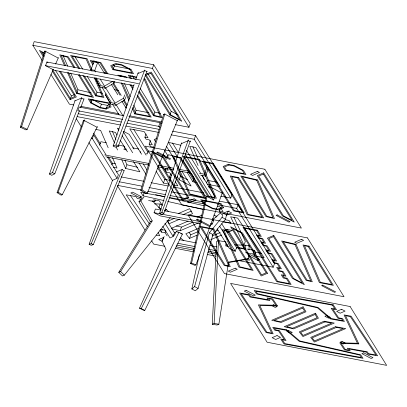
<?xml version="1.0" encoding="UTF-8"?>
<svg xmlns="http://www.w3.org/2000/svg" width="407" height="407" viewBox="0 0 407 407"><rect width="100%" height="100%" fill="white"/><g stroke="black" fill="none" stroke-linecap="round" stroke-linejoin="round"><path stroke-width="0.61" d="M248.769 253.673L248.509 258.577L228.541 262.093L218.869 324.231L217.012 325.035L212.261 324.231L216.646 241.443L218.503 240.639L225.982 241.9M212.261 324.231L214.123 323.433L218.503 240.639M225.951 242.48L225.763 245.96L228.246 246.367M243.793 248.865L243.946 245.965L245.803 245.167L249.191 245.706L248.962 249.995M245.803 245.167L245.589 249.226L236.294 247.695M226.602 214.341L225.539 219.2L212.907 234.529L198.102 288.405L195.335 290.791L191.839 288.955L199.323 254.823M191.839 288.955L194.607 286.569L209.412 232.692L222.044 217.363L222.975 213.115M222.415 192.557L195.94 264.901L194.877 265.359L190.517 263.497L206.232 196.047M190.517 263.497L191.58 263.039L207.153 196.21M209.167 187.546L209.6 185.689M177.416 120.335L147.4 193.03L146.174 193.559L140.746 190.43L163.639 114.255M140.746 190.43L141.972 189.901L164.871 113.726M190.359 140.944L163.884 213.293L161.503 214.616L159.503 213.568L181.532 142.832M53.317 69.317L27.177 129.365L25.951 129.894L20.35 127.233L44.851 50.88M20.35 127.233L21.576 126.704L45.889 50.951M147.003 71.256L118.305 146.179L115.456 147.207L113.146 145.996L134.096 84.432M135.724 79.65L137.963 73.077M79.467 110.638L54.777 173.799L51.76 175.295L49.451 174.084L75.076 100.56M42.242 60.424L32.855 45.309L34.198 41.641L153.744 64.769L190.288 123.596L188.945 127.269L175.244 124.618M133.913 85.679L54.329 70.284L45.548 65.675L46.891 62.001L139.922 80.001M52.417 71.281L70.035 99.644L71.378 95.971L74.827 94.49M79.217 74.45L93.488 97.421L76.602 93.447L77.946 89.774L70.676 73.062M92.013 71.266L91.01 69.648L93.925 61.686L97.711 62.419L104.406 73.204M95.803 71.998L94.795 70.38L97.711 62.419M97.482 126.511L62.235 194.75L61.172 195.207L57.072 192.628L83.547 120.284M57.072 192.628L58.135 192.17L84.61 119.826M90.807 102.996L88.273 98.87L108.801 102.879L111.096 106.924L106.115 109.056L100.066 107.875L90.807 102.996L92.15 99.323M95.874 78.917L103.938 97.456L95.681 95.859L97.024 92.186L87.322 76.567M112.998 69.699L110.704 65.654L115.685 63.517L121.734 64.703L130.993 69.582L133.521 73.708L112.998 69.699L114.342 66.031L113.482 64.51M100.066 107.875L101.409 104.207L107.458 105.388L109.671 104.441M88.93 142.618L112.383 180.377L117.053 178.373L92.348 138.594L93.691 134.926L106.044 154.813M106.115 109.056L107.458 105.388M99.598 145.202L100.88 141.707L106.298 142.755M138.492 72.451L138.11 73.499L144.958 70.553L147.024 71.642M111.788 164.779L112.363 163.207L108.359 156.761M137.49 95.029L151.211 117.114L134.742 113.929L136.086 110.261L133.822 105.047M188.945 127.269L152.401 68.437L153.744 64.769M124.252 170.431L93.244 244.678L91.127 245.289L89.128 244.241L112.566 180.194M124.852 146.891L123.921 149.435L126.262 149.888M125.636 149.771L126.007 148.753M117.053 178.373L118.396 174.7L107.377 156.965M133.501 161.559L139.876 171.815L125.57 168.447L126.913 164.779L124.908 160.165M150.478 140.395L149.135 144.063L152.284 144.673L149.293 139.855L146.138 139.245L144.877 137.21L146.027 134.066M143.992 78.846L145.197 79.131L161.991 117.745L153.531 115.751L154.874 112.083L140.273 88.578M140.176 152.584L140.547 151.562M128.195 120.472L158.659 126.368L160.002 122.695L161.65 123.56M145.447 74.501L151.206 72.029L181.781 121.261L169.882 115.013L171.225 111.345L147.548 73.229M140.018 197.802L141.88 197.003L132.682 192.175L130.82 192.974L140.018 197.802L140.593 196.23M164.036 200.61L143.106 195.843L144.256 192.699M171.408 175.458L169.744 172.782L166.59 172.171L164.998 169.602L165.379 168.554M148.565 200.529L154.818 201.653L155.393 200.081M168.854 184.106L163.451 183.058L164.794 179.39L157.789 168.111M200 223.58L160.353 215.913L154.065 212.678L155.408 209.005L160.989 210.083M170.848 179.024L169.587 176.989L170.737 173.845M162.103 205.082L160.16 204.014L158.816 207.682L161.243 209.015M159.503 213.568L161.884 212.24L188.36 139.896M181.781 171.042L191.092 186.03L179.187 179.777L180.53 176.109L178.531 172.889M195.569 135.602L232.112 194.429L230.769 198.102L194.225 139.27L195.569 135.602L172.532 131.146M167.17 235.882L165.069 232.773L161.32 232.092L162.276 229.472M168.269 222.771L169.037 220.675L174.237 218.437M165.069 232.773L165.837 230.677M162.398 240.852L163.548 237.708M197.192 182.753L192.898 181.741L194.241 178.073L191.224 173.209M162.734 226.292L169.994 237.973L173.168 236.482L174.511 232.814L166.936 220.619M171.337 228.719L180.123 230.769L181.466 227.101L193.02 222.13M208.588 167.923L205.601 176.078L204.446 174.216L207.428 166.061M206.537 182.972L207.499 180.352L217.806 182.346M198.55 228.302L185.836 233.771L189.489 238.421L190.832 234.753L197.792 231.756M183.109 160.409L204.813 195.35L213.594 199.959L214.937 196.291L201.867 175.249M210.399 225.188L212.342 223.952L213.685 220.279L212.444 220.039M215.944 217.369L216.326 216.321L217.104 216.046M221.769 214.575L219.322 210.948L220.665 207.28M226.735 215.089L231.624 212.983L228.129 211.147L223.24 213.253L226.735 215.089L228.078 211.416L229.161 210.948M238.014 204.741L274.552 263.573L273.209 267.241L236.671 208.409L238.014 204.741L219.337 201.129M217.185 228.861L229.37 248.479L235.21 251.277L236.553 247.609L221.708 223.708M236.477 248.25L236.859 247.202L245.614 248.779M234.636 244.912L243.981 245.131L245.324 241.463L233.847 217.099M243.981 245.131L230.637 216.804L237.652 218.076L264.158 257.697L254.283 255.906L253.027 254.024L254.37 250.351L246.866 249.003M254.283 255.906L255.627 252.233L254.37 250.351M257.656 260.348L259.513 259.549L250.315 254.721L248.458 255.52L257.656 260.348L258.231 258.776M125.956 96.713L124.567 100.193L115.802 105.21L110.76 104.212L105.505 94.877L105.942 93.696M113.146 145.996L115.995 144.968L144.694 70.045M49.451 174.084L52.467 172.588L81.776 97.624M80.622 107.687L84.086 98.835M100.188 87.195L94.933 77.859L100.188 87.195L105.23 88.192L114.001 83.176L114.693 81.436M109.6 102.345L114.642 103.347L123.413 98.331L124.801 94.851M89.128 244.241L91.249 243.63L122.258 169.378M55.601 64.067L58.394 57.657M173.168 234.956L174.364 235.282L176.211 231.542L178.938 232.255L182.433 234.091L144.75 310.439L143.02 309.986L139.525 308.15L165.99 249.262L161.95 241.102L164.184 236.579M139.525 308.15L141.254 308.603L178.938 232.255M170.207 217.674L124.328 275.163L122.466 275.961L118.758 272.324L150.351 221.693L152.213 220.894L140.842 200.921L143.971 196.998M118.758 272.324L120.62 271.525L152.213 220.894M150.351 221.693L138.98 201.724L142.114 197.797M165.171 210.938L166.346 209.468L168.59 211.671M212.357 220.045L220.691 212.825M99.028 85.328L104.075 86.33L112.841 81.314M44.226 51.75L45.325 51.282L58.201 58.038M70.035 99.644L76.363 96.922L60.689 71.688M74.776 100.936L81.624 97.99L83.689 99.074M83.094 120.991L84.193 120.518L97.07 127.279M163.599 114.535L164.698 114.062L177.574 120.823M156.481 138.522L154.182 139.515L155.515 141.661M181.451 143.605L188.299 140.659L190.364 141.748M116.224 172.008L121.932 169.556L123.998 170.64M138.98 201.724L140.842 200.921M208.379 186.966L209.478 186.492L222.354 193.254M164.484 210.266L166.346 209.468M178.622 213.426L189.642 208.684L192.542 213.66L188.497 215.4M182.906 214.713L191.57 210.984M168.849 223.85L179.828 219.129M171.332 228.332L188.151 221.098M197.431 217.104L202.07 215.11M163.604 237.439L158.71 239.54L162.205 241.376M180.123 230.769L198.611 222.817M189.489 238.421L197.029 235.175M215.201 231.573L218.091 230.326M212.144 236.014L220.263 232.519M225.483 230.276L227.803 229.278M210.801 239.682L221.82 234.946M227.04 232.697L232.26 230.454L225.112 229.136M248.26 246.103L249.191 245.706M248.509 258.577L246.652 259.376L227.93 262.673M174.578 232.809L175.351 232.534M154.553 203.882L160.16 204.014M227.482 244.744L226.333 244.719L227.34 246.22M214.123 323.433L218.869 324.231M141.061 199.176L137.312 198.504L136.05 196.622L126.175 194.826L147.38 226.521M245.523 252.671L253.027 254.024M165.018 196.734L140.756 192.328L143.106 195.843M169.373 197.522L204.212 203.851M217.277 206.227L219.765 206.68L223.077 211.63L219.322 210.948M225.264 219.749L229.019 220.431L231.003 223.336L223.102 221.901M160.546 229.411L165.41 230.296M255.627 252.233L261.798 253.358M156.191 235.083L159.697 235.724L158.094 232.321M176.17 246.866L194.215 250.142M207.901 252.625L216.61 254.207M245.228 259.407L249.583 260.2L248.239 258.191M32.855 45.309L152.401 68.437M91.01 69.648L94.795 70.38M117.862 75.122L126.119 76.72L126.786 77.798M119.312 75.921L125.29 77.076M45.548 65.675L138.578 83.669M97.024 92.186L102.33 93.213M125.453 106.985L126.704 107.224M136.086 110.261L148.891 112.739M73.753 104.981L69.394 104.141L50.956 74.456M80.601 106.308L118.585 113.655M129.792 115.822L161.548 121.968M123.942 115.72L79.177 107.061L77.834 110.729L122.599 119.388M128.912 116.682L160.002 122.695M78.159 113.706L121.235 122.039M126.857 123.128L159.325 129.406M77.172 116.626L120.757 125.056M125.738 126.022L158.735 132.407M171.189 134.814L194.225 139.27M144.877 137.21L148.031 137.82L144.17 131.609L129.762 128.821L146.108 155.133M95.757 129.416L100.605 130.357L108.17 147.746M153.882 147.237L150.727 146.632L149.135 144.063M198.545 159.803L184.6 157.107L208.959 196.327L214.937 197.481L192.872 146.729M118.254 145.07L124.42 146.261M132.646 147.853L138.823 149.048M152.671 151.725L148.423 150.905L147.303 153.963L146.113 153.729M172.614 155.586L168.289 154.746L167.17 157.804L165.985 157.575M199.074 160.704L205.097 161.869M104.716 154.925L148.972 163.487M158.323 165.293L173.901 168.31M179.512 169.393L190.11 171.444M199.455 173.25L204.446 174.216M105.876 156.787L148.881 165.105M157.606 166.794L173.814 169.928M179.421 171.016L191.265 173.306M200.615 175.117L205.601 176.078M164.998 169.602L168.152 170.212L166.921 168.239M112.363 163.207L115.354 163.787M169.587 176.989L171.164 177.294M207.367 184.254L220.101 186.716L195.742 147.497L189.764 146.342L198.087 165.471M113.411 167.338L116.997 168.035L112.459 157.601M164.794 179.39L170.197 180.433M174.257 185.149L177.859 185.846L175.285 181.705M121.184 176.903L143.595 181.237M151.068 182.682L168.503 186.055M173.484 187.017L203.993 192.923M220.803 196.174L230.769 198.102M119.088 181.736L142.129 186.192M148.977 187.515L166.412 190.888M171.393 191.855L205.637 198.479M117.745 185.404L140.786 189.86M147.634 191.188L165.69 194.678M170.05 195.523L204.919 202.269M217.369 204.675L236.671 208.409M164.708 210.806L201.282 217.882M154.065 212.678L200.559 221.673M210.48 223.591L212.342 223.952M179.136 239.606L195.864 242.842M210.109 245.599L216.926 246.917M177.793 243.274L194.521 246.51M208.766 249.267L216.198 250.707M176.607 245.065L194.587 248.545M208.226 251.18L216.285 252.742M164.871 246.281L153.663 244.114L151.653 240.873M175.458 248.331L193.513 251.821M207.214 254.472L215.929 256.161M238.965 260.617L273.209 267.241M114.342 66.031L131.135 69.307M104.187 72.721L107.921 73.458M114.133 89.616L118.488 90.476M155.53 194.699L164.764 196.8M169.073 197.782L204.161 205.779M167.73 201.455L203.434 209.585M167.867 220.401L169.037 220.675M176.195 225.87L181.466 227.101M136.752 77.142L128.312 75.158L130.301 78.363M136.467 77.579L129.909 76.038L131.588 78.734M77.946 89.774L91.209 92.898M154.874 112.083L160.312 113.365M180.932 145.274L168.417 142.328L177.472 156.904M126.913 164.779L137.642 167.308M180.794 233.659L182.433 234.091M191.58 263.039L195.94 264.901M21.576 126.704L27.177 129.365M171.225 111.345L178.256 115.033M44.322 52.966L39.454 50.407L43.442 56.827M44.271 53.5L41.529 52.06L43.875 55.835M46.891 62.001L47.99 62.581M158.659 126.368L160.307 127.233M118.997 128.999L117.374 128.144L118.707 130.286M123.326 131.268L129.278 134.396L141.616 154.258M180.53 176.109L187.566 179.802M115.995 144.968L118.305 146.179M91.249 138.019L92.348 138.594M222.044 217.363L225.539 219.2M213.828 215.008L216.326 216.321M212.485 218.676L213.487 219.2M212.256 219.577L213.258 220.101M209.412 232.692L212.907 234.529M161.884 212.24L163.884 213.293M176.211 231.542L177.213 232.066M52.467 172.588L54.777 173.799M194.607 286.569L198.102 288.405M91.249 243.63L93.244 244.678M141.254 308.603L144.75 310.439M92.694 99.613L101.409 104.207M141.972 189.901L147.4 193.03M58.135 192.17L62.235 194.75M180.499 237.861L183.872 240.74M120.62 271.525L124.328 275.163M152.091 200.646L160.913 209.356M189.006 232.428L190.832 234.753M159.997 230.159L161.32 232.092M162.327 205.301L159.31 200.799L153.561 199.776L154.818 201.653M130.347 195.38L149.43 223.911M145.207 75.285L169.882 115.013M186.457 150.437L200.529 173.092M185.444 154.645L213.594 199.959M132.311 75.758L134.3 78.963M172.441 142.974L178.48 152.696M139.301 91.153L154.395 115.451L160.521 116.895L144.215 79.406M138.599 91.712L153.531 115.751M187.2 172.563L192.898 181.741M219.709 226.317L235.21 251.277M131.135 84.798L133.145 88.029M129.96 84.595L132.962 89.433M137.301 96.418L149.649 116.295L135.699 113.599L132.926 107.219M166.494 146.423L175.468 160.877M164.525 150.341L168.193 156.242M163.182 154.009L166.519 159.376M177.187 176.557L179.187 179.777M113.131 81.782L114.001 83.176M123.413 98.331L124.567 100.193M107.835 73.84L100.804 62.525L90.201 60.475L92.877 64.784M113.522 83.003L121.22 95.396M124.232 100.244L127.243 105.098M106.634 73.601L99.934 62.815L91.723 61.228L93.396 63.924M112.993 83.847L120.029 95.172M123.377 100.565L126.73 105.957M111.442 84.529L117.806 94.77M121.825 101.241L126.18 108.252M93.885 60.577L94.892 62.195M133.776 129.446L148.117 152.539M100.153 79.009L104.172 85.475M105.515 87.632L114.891 102.732M116.234 104.889L122.929 115.674M104.075 86.33L105.23 88.192M114.642 103.347L115.802 105.21M156.115 171.245L163.451 183.058M96.037 77.737L100.387 84.742M102.065 87.439L111.106 101.999M112.444 104.156L119.144 114.942M105.505 94.877L110.76 104.212M147.95 164.459L148.616 165.532M123.372 131.965L134.01 149.094M143.315 164.077L146.973 169.963M74.608 56.1L82.636 69.027M122.029 135.638L132.667 152.762M138.98 162.927L145.96 174.171M79.828 68.641L72.151 56.283L86.096 58.979L91.143 70.574M84.498 76.16L96.51 95.503L102.488 96.657L94.419 78.108M78.617 68.386L70.589 55.464L87.052 58.649L91.59 69.073M82.967 75.392L95.681 95.859M117.068 135.104L115.39 132.402L109.264 130.957L114.53 143.071M120.421 140.501L127.467 151.842M74.903 67.506L68.269 56.822L59.804 54.833L64.571 65.781M73.779 67.384L67.404 57.122L61.274 55.683L65.542 65.486M78.47 74.944L91.885 96.54L77.584 93.172L68.554 72.41M164.937 223.229L173.168 236.482M59.325 71.184L75.015 96.444L70.345 98.453L52.584 69.862M55.418 70.284L71.378 95.971M93.676 133.12L100.351 143.864M76.358 118.844L81.385 126.938M117.46 185.826L144.948 230.082M202.371 175.325L204.39 179.96M120.971 75.509L121.474 76.664M124.496 83.618L130.291 96.937M122.588 83.455L129.395 99.105M121.138 82.652L128.948 100.605M132.478 108.715L134.742 113.929M112.363 131.329L115.873 139.403M118.381 145.172L118.885 146.322M116.036 146.53L117.542 149.995M121.81 159.798L125.57 168.447M62.902 55.194L67.669 66.148M67.577 72.695L76.602 93.447M150.89 73.214L146.22 75.224L170.925 114.998L179.706 119.612L150.89 73.214M157.774 152.106L156.675 152.579L169.551 159.34L170.65 158.867L157.774 152.106M187.464 197.273L182.794 199.277L153.978 152.884L162.759 157.494L187.464 197.273M188.812 197.746L182.478 200.468L151.897 151.236L163.802 157.484L188.812 197.746M257.407 171.383L250.559 174.328L252.625 175.412L259.473 172.466L257.407 171.383M194.068 198.82L187.22 201.76L189.291 202.849L196.138 199.903L194.068 198.82M263.65 172.853L257.321 175.575L282.331 215.837L294.23 222.09L263.65 172.853M263.339 174.043L258.669 176.053L283.374 215.827L292.155 220.436L263.339 174.043M197.446 219.144L196.347 219.617L209.223 226.378L210.322 225.905L197.446 219.144M277.147 214.891L276.048 215.359L288.924 222.12L290.023 221.652L277.147 214.891M273.763 235.419L267.435 238.141L292.44 278.403L304.344 284.651L273.763 235.419M273.448 236.604L268.778 238.614L293.483 278.388L302.269 283.002L273.448 236.604M301.551 239.285L294.704 242.231L296.769 243.315L303.617 240.369L301.551 239.285M235.185 268.177L228.337 271.123L230.403 272.212L237.25 269.266L235.185 268.177M266.193 272.807L261.523 274.817L232.707 228.419L241.488 233.033L266.193 272.807M267.541 273.28L261.208 276.002L230.632 226.77L242.531 233.018L267.541 273.28M246.118 290.293L244.261 291.091L253.459 295.925L255.316 295.126L246.118 290.293M273.713 304.782L271.856 305.581L275.168 307.402L277.025 306.603L273.713 304.782M322.731 285.119L321.632 285.587L334.508 292.348L335.607 291.875L322.731 285.119M303.078 306.807L271.759 320.273L281.135 322.466L305.978 311.777L303.078 306.807M302.722 308.013L274.109 320.319L280.306 321.764L304.639 311.299L302.722 308.013M315.506 313.227L284.188 326.699L293.559 328.887L318.406 318.203L315.506 313.227M315.15 314.438L286.538 326.745L292.735 328.19L317.068 317.725L315.15 314.438M277.04 335.556L272.151 337.657L275.646 339.494L280.535 337.393L277.04 335.556M341.57 309.269L336.675 311.37L340.171 313.207L345.065 311.101L341.57 309.269M324.12 321.204L299.277 331.888L302.93 336.538L334.249 323.066L324.12 321.204M324.99 321.886L300.656 332.351L303.073 335.424L331.685 323.117L324.99 321.886M335.572 326.709L310.729 337.393L314.382 342.043L345.701 328.571L335.572 326.709M336.441 327.391L312.108 337.856L314.525 340.929L343.137 328.622L336.441 327.391M342.048 341.361L340.186 342.16L343.503 343.981L345.36 343.182L342.048 341.361M363.756 352.838L361.894 353.637L371.092 358.47L372.954 357.672L363.756 352.838M116.544 64.204L112.042 66.132L113.868 69.353L131.965 72.884L129.945 69.592L121.596 65.191L116.544 64.204M109.758 106.446L105.255 108.374L100.198 107.387L91.855 102.986L89.83 99.69L107.931 103.225L109.758 106.446M228.134 164.347L223.153 166.478L225.447 170.523L245.97 174.532L243.442 170.406L234.183 165.527L228.134 164.347M228.993 165.028L224.491 166.956L226.317 170.177L244.414 173.713L242.394 170.416L234.045 166.015L228.993 165.028M222.207 207.27L217.704 209.198L212.647 208.211L204.299 203.81L202.279 200.519L220.38 204.049L222.207 207.27M223.54 207.748L218.564 209.885L212.51 208.699L203.256 203.821L200.722 199.695L221.245 203.703L223.54 207.748M326.892 315.578L324.928 316.275L328.424 318.106L330.387 317.414L326.892 315.578M288.792 330.657L286.823 331.349L290.318 333.185L292.287 332.488L288.792 330.657M275.966 305.275L258.399 304.868L271.678 333.053L266.911 332.188L241.198 293.752L248.702 295.116L249.964 297.003L269.841 300.585L268.579 298.697L271.968 299.298L275.966 305.275M277.442 305.922L259.793 305.515L273.138 333.842L266.122 332.565L239.616 292.943L249.491 294.739L250.748 296.622L268.259 299.776L266.997 297.893L272.751 298.916L277.442 305.922M357.417 343.249L339.774 342.836L344.464 349.847L350.213 350.87L348.957 348.987L366.463 352.141L367.724 354.024L377.599 355.82L351.093 316.198L344.078 314.921L357.417 343.249M358.816 343.895L341.249 343.488L345.248 349.465L348.636 350.066L347.375 348.178L367.251 351.76L368.508 353.647L376.017 355.011L350.305 316.575L345.538 315.71L358.816 343.895M333.201 304.797L254.192 290.445L256.547 293.961L317.491 307.845L330.464 318.915L344.444 321.454L342.455 318.549L338.705 317.867L332.763 309.071L336.518 309.752L333.201 304.797M332.417 305.179L255.774 291.254L257.377 293.645L318.015 307.458L330.932 318.478L342.847 320.64L341.677 318.93L337.922 318.249L331.176 308.257L334.93 308.938L332.417 305.179M286.747 329.848L272.771 327.309L274.756 330.209L278.51 330.891L284.452 339.692L280.698 339.011L284.01 343.966L363.024 358.318L360.668 354.797L299.725 340.918L286.747 329.848M286.279 330.286L274.364 328.123L275.534 329.833L279.294 330.515L286.04 340.506L282.28 339.825L284.798 343.584L361.436 357.509L359.839 355.118L299.196 341.305L286.279 330.286M264.85 169.261L145.304 146.133L181.843 204.965L301.389 228.093L264.85 169.261M199.501 159.473L183.038 156.288L208.13 196.683L216.382 198.28L199.501 159.473M213.253 163.349L202.65 161.299L233.44 210.877L244.047 212.927L213.253 163.349M212.383 163.645L204.172 162.052L234.315 210.587L242.526 212.174L212.383 163.645M238.568 177.544L230.311 175.946L247.191 214.754L263.655 217.938L238.568 177.544M237.734 177.9L231.761 176.745L248.148 214.423L262.098 217.119L237.734 177.9M307.478 237.897L187.932 214.769L224.476 273.601L344.022 296.728L307.478 237.897M257.422 230.23L243.015 227.447L276.704 281.685L291.112 284.473L287.256 278.261L284.101 277.65L282.84 275.615L285.994 276.226L282.997 271.408L279.843 270.797L278.251 268.228L281.405 268.839L278.027 263.405L274.878 262.795L273.428 260.465L276.582 261.075L271.957 253.627L268.803 253.017L267.353 250.687L270.507 251.297L267.134 245.864L263.98 245.253L262.388 242.689L265.537 243.3L262.546 238.477L259.391 237.866L258.13 235.836L261.284 236.447L257.422 230.23M256.593 230.591L244.576 228.266L277.533 281.329L289.55 283.654L286.426 278.617L283.272 278.006L281.278 274.796L284.432 275.407L282.168 271.764L279.014 271.154L276.689 267.409L279.843 268.02L277.198 263.761L274.048 263.151L271.866 259.646L275.02 260.256L271.128 253.983L267.974 253.373L265.796 249.867L268.946 250.478L266.305 246.22L263.151 245.609L260.826 241.87L263.98 242.475L261.716 238.833L258.562 238.227L256.568 235.017L259.722 235.628L256.593 230.591M308.994 246.123L303.017 244.968L319.409 282.646L333.353 285.343L308.994 246.123M308.165 246.479L304.467 245.767L320.365 282.31L331.791 284.524L308.165 246.479M213.863 228.978L199.913 226.282L224.272 265.501L230.25 266.656L213.863 228.978M212.907 229.314L201.475 227.101L225.107 265.145L228.805 265.863L212.907 229.314M350.112 306.532L230.566 283.404L267.104 342.231L386.65 365.359L350.112 306.532M180.718 157.651L172.253 155.657L189.052 194.271L205.932 198.245L180.718 157.651M179.853 157.952L173.723 156.507L190.033 193.997L204.334 197.364L179.853 157.952M257.641 179.955L240.761 175.982L265.974 216.58L274.44 218.569L257.641 179.955M256.664 180.23L242.358 176.862L266.839 216.275L272.97 217.72L256.664 180.23M295.97 244.317L281.669 240.949L306.15 280.367L312.281 281.807L295.97 244.317M294.994 244.592L283.272 241.834L307.015 280.062L310.811 280.957L294.994 244.592M228.648 231.028L222.517 229.584L238.823 267.073L253.129 270.441L228.648 231.028M227.783 231.329L223.987 230.433L239.804 266.799L251.526 269.561L227.783 231.329"/></g></svg>
